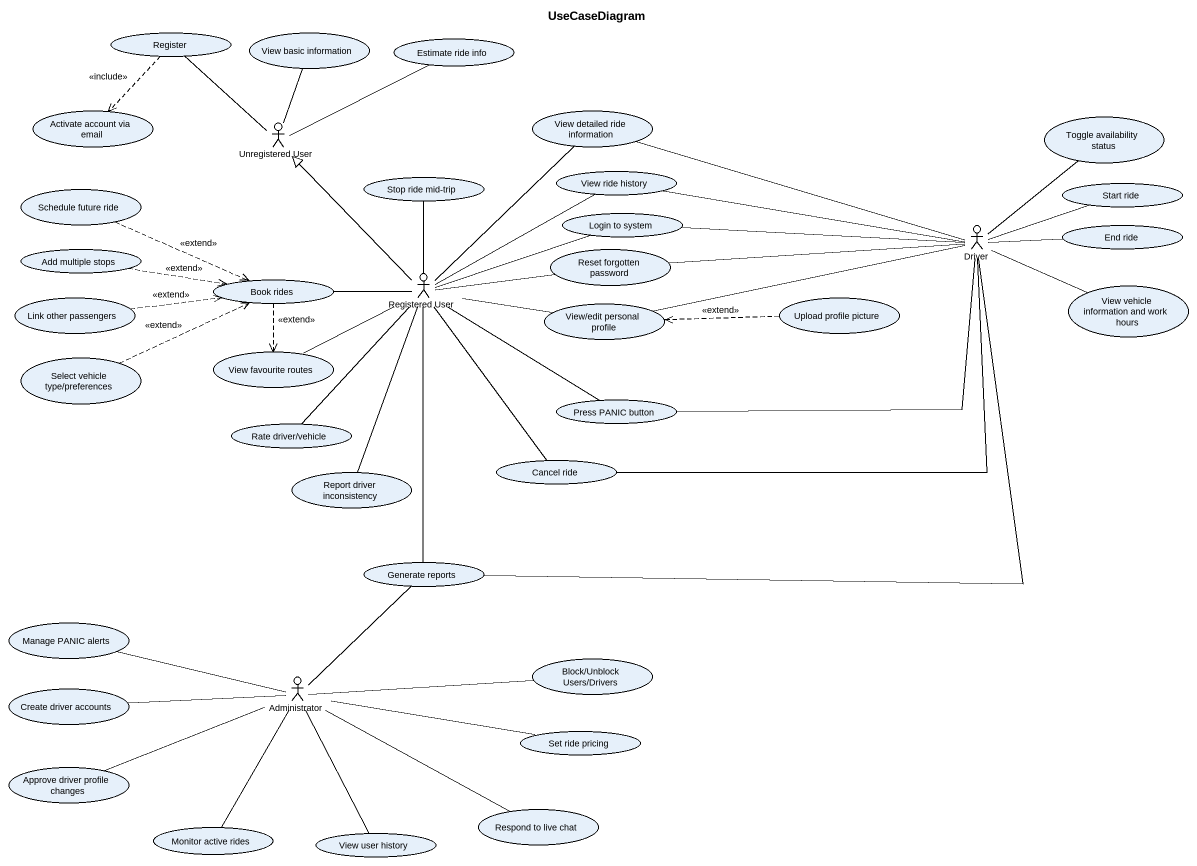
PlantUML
@startuml
title UseCaseDiagram
usecase Register
usecase "View basic information" as View_basic_information
usecase "Estimate ride info" as Estimate_ride_info
usecase "Activate account via email" as Activate_account_via_email
usecase "View detailed ride information" as View_detailed_ride
usecase "Toggle availability status" as Toggle_availability_status
actor "Unregistered User" as Unregistered_User
usecase "Schedule future ride" as Schedule_future_ride
usecase "Stop ride mid-trip" as Stop_ride_mid_trip
usecase "View ride history" as View_ride_history
usecase "Start ride" as Start_ride
usecase "Login to system" as Login_to_system
actor Driver
usecase "End ride" as End_ride
usecase "Add multiple stops" as Add_multiple_stops
actor "Registered User" as Registered_User
usecase "Reset forgotten password" as Reset_forgotten_password
usecase "Link other passengers" as Link_other_passengers
usecase "Book rides" as Book_rides
usecase "View/edit personal profile" as View_edit_personal_profile
usecase "Upload profile picture" as Upload_profile_picture
usecase "View vehicle information and work hours" as View_vehicle_information
usecase "View favourite routes" as View_favourite_routes
usecase "Select vehicle type/preferences" as Select_vehicle_type
usecase "Rate driver/vehicle" as Rate_driver_vehicle
usecase "Press PANIC button" as Press_PANIC_button
usecase "Cancel ride" as Cancel_ride
usecase "Report driver inconsistency" as Report_driver_inconsistency
usecase "Generate reports" as Generate_reports
usecase "Manage PANIC alerts" as Manage_PANIC_alerts
usecase "Block/Unblock Users/Drivers" as Block_Unblock_Users_Drivers
usecase "Create driver accounts" as Create_driver_accounts
actor Administrator
usecase "Set ride pricing" as Set_ride_pricing
usecase "Approve driver profile changes" as Approve_driver_profile
usecase "Respond to live chat" as Respond_to_live_chat
usecase "Monitor active rides" as Monitor_active_rides
usecase "View user history" as View_user_history
Register ..> Activate_account_via_email : <<include>>
View_detailed_ride -right- Driver
Unregistered_User -up- Register
Unregistered_User -up- View_basic_information
Unregistered_User -right- Estimate_ride_info
Schedule_future_ride .right.> Book_rides : <<extend>>
Stop_ride_mid_trip -- Registered_User
View_ride_history -right- Driver
View_ride_history -left- Registered_User
Start_ride -left- Driver
Driver -up- Toggle_availability_status
Driver -left- Login_to_system
Driver -left- Reset_forgotten_password
Driver -left- View_edit_personal_profile
Driver -right- View_vehicle_information
End_ride -left- Driver
Add_multiple_stops .right.> Book_rides : <<extend>>
Registered_User -up- View_detailed_ride
Registered_User -up-|> Unregistered_User
Registered_User -right- Login_to_system
Registered_User -right- Reset_forgotten_password
Registered_User -left- Book_rides
Registered_User -right- View_edit_personal_profile
Registered_User -left- View_favourite_routes
Registered_User -- Press_PANIC_button
Link_other_passengers .right.> Book_rides : <<extend>>
Book_rides ..> View_favourite_routes : <<extend>>
Upload_profile_picture .left.> View_edit_personal_profile : <<extend>>
Select_vehicle_type .right.> Book_rides : <<extend>>
Rate_driver_vehicle -up- Registered_User
Press_PANIC_button -right- Driver
Cancel_ride -right- Driver
Cancel_ride -up- Registered_User
Report_driver_inconsistency -up- Registered_User
Generate_reports -right- Driver
Generate_reports -up- Registered_User
Administrator -up- Generate_reports
Administrator -left- Manage_PANIC_alerts
Administrator -right- Block_Unblock_Users_Drivers
Administrator -left- Create_driver_accounts
Administrator -right- Set_ride_pricing
Administrator -left- Approve_driver_profile
Administrator -right- Respond_to_live_chat
Administrator -- Monitor_active_rides
Administrator -- View_user_history
@enduml
